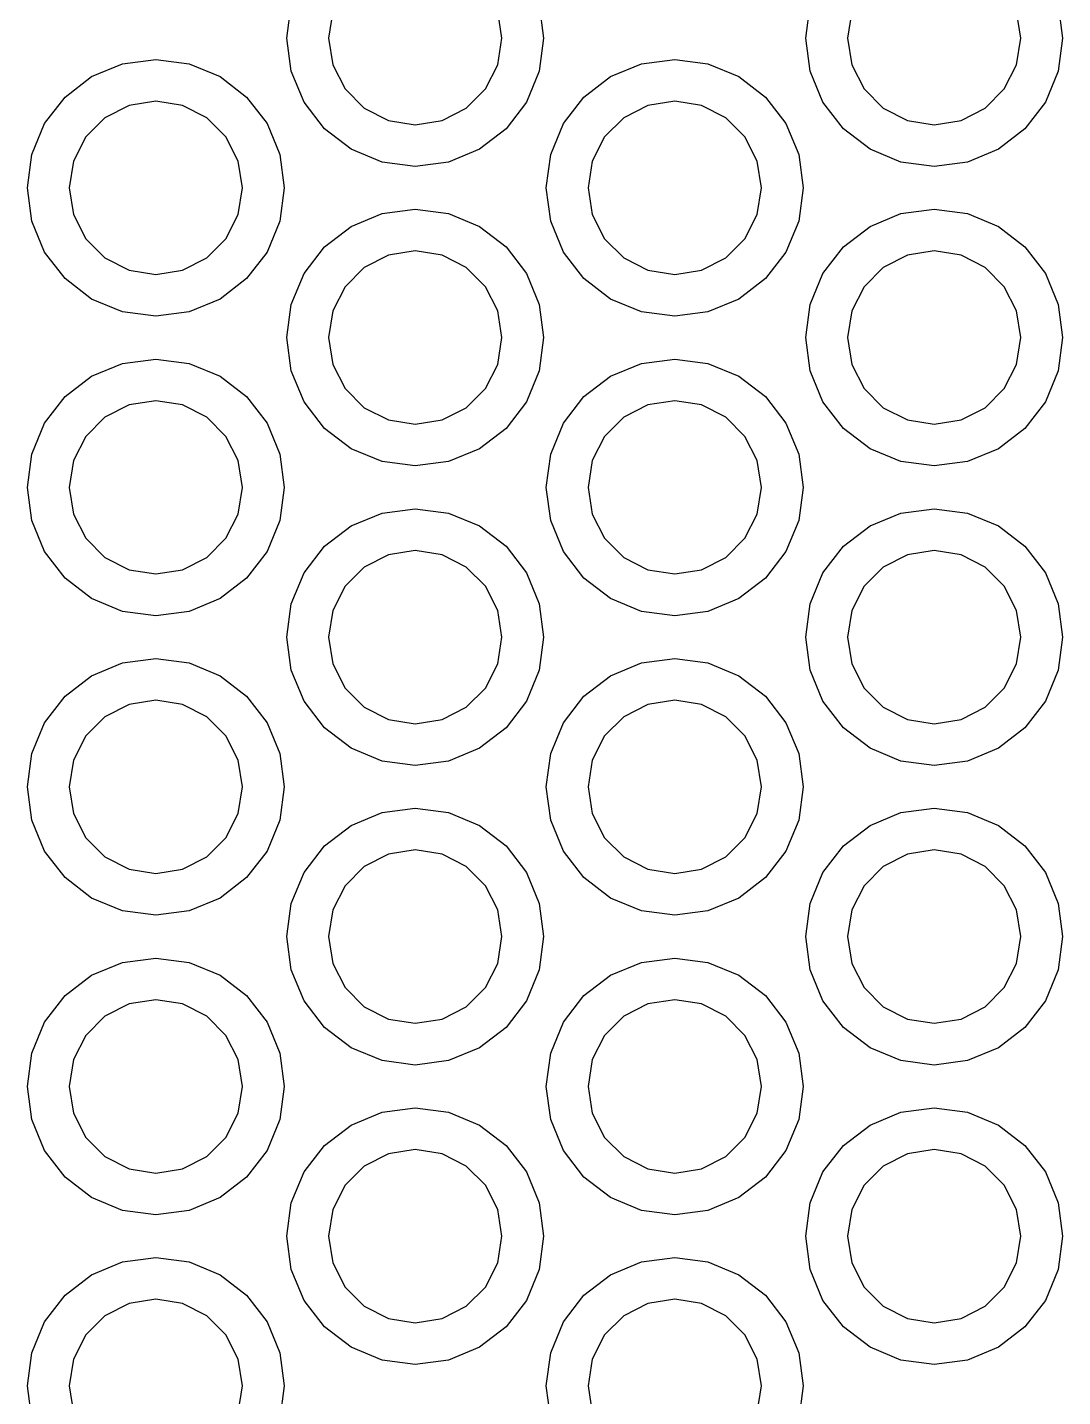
# Model space of a CAD drawing. Extents: x 0 to 6.5, y -7.51 to 0.
# Drawn here: x 1.6512 to 1.8416, y -3.5618 to -3.3099 of the extents above; entities that cross this region are included whole.
import ezdxf

# ---------------------------------------------------------------- set-up
doc = ezdxf.new("R2010")
doc.units = 0
doc.header["$MEASUREMENT"] = 0
doc.layers.add('BLACK', color=7, linetype='CONTINUOUS')

msp = doc.modelspace()

# ---------------------------------------------------------------- linework, layer by layer
at = {"layer": 'BLACK', "linetype": 'CONTINUOUS'}
for p, q in [((1.6989, -3.31183), (1.69971, -3.30572)), ((1.74534, -3.30572), (1.74614, -3.31183)), ((1.79437, -3.31183), (1.79517, -3.30572)), ((1.84081, -3.30572), (1.84161, -3.31183)), ((1.70736, -3.3069), (1.70658, -3.31183)), ((1.73847, -3.31183), (1.73769, -3.3069)), ((1.80283, -3.3069), (1.80205, -3.31183)), ((1.83393, -3.31183), (1.83315, -3.3069)), ((1.69971, -3.31795), (1.6989, -3.31183)), ((1.70658, -3.31183), (1.70736, -3.31676)), ((1.73769, -3.31676), (1.73847, -3.31183)), ((1.74614, -3.31183), (1.74534, -3.31795)), ((1.79517, -3.31795), (1.79437, -3.31183)), ((1.80205, -3.31183), (1.80283, -3.31676)), ((1.83315, -3.31676), (1.83393, -3.31183)), ((1.84161, -3.31183), (1.84081, -3.31795)), ((1.66867, -3.31657), (1.67479, -3.31577)), ((1.67479, -3.31577), (1.6809, -3.31657)), ((1.76414, -3.31657), (1.77026, -3.31577)), ((1.77026, -3.31577), (1.77637, -3.31657)), ((1.66298, -3.31893), (1.66867, -3.31657)), ((1.6809, -3.31657), (1.6866, -3.31893)), ((1.70206, -3.32364), (1.69971, -3.31795)), ((1.70736, -3.31676), (1.70962, -3.3212)), ((1.73542, -3.3212), (1.73769, -3.31676)), ((1.74534, -3.31795), (1.74298, -3.32364)), ((1.75844, -3.31893), (1.76414, -3.31657)), ((1.77637, -3.31657), (1.78207, -3.31893)), ((1.79753, -3.32364), (1.79517, -3.31795)), ((1.80283, -3.31676), (1.80509, -3.3212)), ((1.83089, -3.3212), (1.83315, -3.31676)), ((1.84081, -3.31795), (1.83845, -3.32364)), ((1.65809, -3.32269), (1.66298, -3.31893)), ((1.6866, -3.31893), (1.69149, -3.32269)), ((1.75355, -3.32269), (1.75844, -3.31893)), ((1.78207, -3.31893), (1.78696, -3.32269)), ((1.65433, -3.32758), (1.65809, -3.32269)), ((1.67479, -3.32345), (1.66986, -3.32423)), ((1.67972, -3.32423), (1.67479, -3.32345)), ((1.69149, -3.32269), (1.69525, -3.32758)), ((1.70962, -3.3212), (1.71315, -3.32473)), ((1.73189, -3.32473), (1.73542, -3.3212)), ((1.7498, -3.32758), (1.75355, -3.32269)), ((1.77026, -3.32345), (1.76533, -3.32423)), ((1.77518, -3.32423), (1.77026, -3.32345)), ((1.78696, -3.32269), (1.79071, -3.32758)), ((1.80509, -3.3212), (1.80862, -3.32473)), ((1.82736, -3.32473), (1.83089, -3.3212)), ((1.66986, -3.32423), (1.66542, -3.32649)), ((1.68416, -3.32649), (1.67972, -3.32423)), ((1.70582, -3.32854), (1.70206, -3.32364)), ((1.71315, -3.32473), (1.7176, -3.327)), ((1.72745, -3.327), (1.73189, -3.32473)), ((1.74298, -3.32364), (1.73923, -3.32854)), ((1.76533, -3.32423), (1.76088, -3.32649)), ((1.77963, -3.32649), (1.77518, -3.32423)), ((1.80129, -3.32854), (1.79753, -3.32364)), ((1.80862, -3.32473), (1.81306, -3.327)), ((1.82292, -3.327), (1.82736, -3.32473)), ((1.83845, -3.32364), (1.83469, -3.32854)), ((1.65197, -3.33328), (1.65433, -3.32758)), ((1.66542, -3.32649), (1.66189, -3.33002)), ((1.68769, -3.33002), (1.68416, -3.32649)), ((1.69525, -3.32758), (1.69761, -3.33328)), ((1.7176, -3.327), (1.72252, -3.32778)), ((1.72252, -3.32778), (1.72745, -3.327)), ((1.74744, -3.33328), (1.7498, -3.32758)), ((1.76088, -3.32649), (1.75736, -3.33002)), ((1.78316, -3.33002), (1.77963, -3.32649)), ((1.79071, -3.32758), (1.79307, -3.33328)), ((1.81306, -3.327), (1.81799, -3.32778)), ((1.81799, -3.32778), (1.82292, -3.327)), ((1.66189, -3.33002), (1.65962, -3.33446)), ((1.68995, -3.33446), (1.68769, -3.33002)), ((1.71071, -3.33229), (1.70582, -3.32854)), ((1.73923, -3.32854), (1.73433, -3.33229)), ((1.75736, -3.33002), (1.75509, -3.33446)), ((1.78542, -3.33446), (1.78316, -3.33002)), ((1.80618, -3.33229), (1.80129, -3.32854)), ((1.83469, -3.32854), (1.8298, -3.33229)), ((1.65117, -3.33939), (1.65197, -3.33328)), ((1.69761, -3.33328), (1.69841, -3.33939)), ((1.71641, -3.33465), (1.71071, -3.33229)), ((1.73433, -3.33229), (1.72864, -3.33465)), ((1.74663, -3.33939), (1.74744, -3.33328)), ((1.79307, -3.33328), (1.79388, -3.33939)), ((1.81188, -3.33465), (1.80618, -3.33229)), ((1.8298, -3.33229), (1.8241, -3.33465)), ((1.65962, -3.33446), (1.65884, -3.33939)), ((1.69073, -3.33939), (1.68995, -3.33446)), ((1.72252, -3.33545), (1.71641, -3.33465)), ((1.72864, -3.33465), (1.72252, -3.33545)), ((1.75509, -3.33446), (1.75431, -3.33939)), ((1.7862, -3.33939), (1.78542, -3.33446)), ((1.81799, -3.33545), (1.81188, -3.33465)), ((1.8241, -3.33465), (1.81799, -3.33545)), ((1.65197, -3.3455), (1.65117, -3.33939)), ((1.65884, -3.33939), (1.65962, -3.34432)), ((1.68995, -3.34432), (1.69073, -3.33939)), ((1.69841, -3.33939), (1.69761, -3.3455)), ((1.74744, -3.3455), (1.74663, -3.33939)), ((1.75431, -3.33939), (1.75509, -3.34432)), ((1.78542, -3.34432), (1.7862, -3.33939)), ((1.79388, -3.33939), (1.79307, -3.3455)), ((1.71641, -3.34413), (1.72252, -3.34333)), ((1.72252, -3.34333), (1.72864, -3.34413)), ((1.81188, -3.34413), (1.81799, -3.34333)), ((1.81799, -3.34333), (1.8241, -3.34413)), ((1.65433, -3.3512), (1.65197, -3.3455)), ((1.65962, -3.34432), (1.66189, -3.34876)), ((1.68769, -3.34876), (1.68995, -3.34432)), ((1.69761, -3.3455), (1.69525, -3.3512)), ((1.71071, -3.34649), (1.71641, -3.34413)), ((1.72864, -3.34413), (1.73433, -3.34649)), ((1.7498, -3.3512), (1.74744, -3.3455)), ((1.75509, -3.34432), (1.75736, -3.34876)), ((1.78316, -3.34876), (1.78542, -3.34432)), ((1.79307, -3.3455), (1.79071, -3.3512)), ((1.80618, -3.34649), (1.81188, -3.34413)), ((1.8241, -3.34413), (1.8298, -3.34649)), ((1.70582, -3.35025), (1.71071, -3.34649)), ((1.73433, -3.34649), (1.73923, -3.35025)), ((1.80129, -3.35025), (1.80618, -3.34649)), ((1.8298, -3.34649), (1.83469, -3.35025)), ((1.66189, -3.34876), (1.66542, -3.35229)), ((1.68416, -3.35229), (1.68769, -3.34876)), ((1.70206, -3.35514), (1.70582, -3.35025)), ((1.72252, -3.35101), (1.7176, -3.35179)), ((1.72745, -3.35179), (1.72252, -3.35101)), ((1.73923, -3.35025), (1.74298, -3.35514)), ((1.75736, -3.34876), (1.76088, -3.35229)), ((1.77963, -3.35229), (1.78316, -3.34876)), ((1.79753, -3.35514), (1.80129, -3.35025)), ((1.81799, -3.35101), (1.81306, -3.35179)), ((1.82292, -3.35179), (1.81799, -3.35101)), ((1.83469, -3.35025), (1.83845, -3.35514)), ((1.65809, -3.35609), (1.65433, -3.3512)), ((1.66542, -3.35229), (1.66986, -3.35455)), ((1.67972, -3.35455), (1.68416, -3.35229)), ((1.69525, -3.3512), (1.69149, -3.35609)), ((1.7176, -3.35179), (1.71315, -3.35405)), ((1.73189, -3.35405), (1.72745, -3.35179)), ((1.75355, -3.35609), (1.7498, -3.3512)), ((1.76088, -3.35229), (1.76533, -3.35455)), ((1.77518, -3.35455), (1.77963, -3.35229)), ((1.79071, -3.3512), (1.78696, -3.35609)), ((1.81306, -3.35179), (1.80862, -3.35405)), ((1.82736, -3.35405), (1.82292, -3.35179)), ((1.66298, -3.35985), (1.65809, -3.35609)), ((1.66986, -3.35455), (1.67479, -3.35534)), ((1.67479, -3.35534), (1.67972, -3.35455)), ((1.69149, -3.35609), (1.6866, -3.35985)), ((1.69971, -3.36084), (1.70206, -3.35514)), ((1.71315, -3.35405), (1.70962, -3.35758)), ((1.73542, -3.35758), (1.73189, -3.35405)), ((1.74298, -3.35514), (1.74534, -3.36084)), ((1.75844, -3.35985), (1.75355, -3.35609)), ((1.76533, -3.35455), (1.77026, -3.35534)), ((1.77026, -3.35534), (1.77518, -3.35455)), ((1.78696, -3.35609), (1.78207, -3.35985)), ((1.79517, -3.36084), (1.79753, -3.35514)), ((1.80862, -3.35405), (1.80509, -3.35758)), ((1.83089, -3.35758), (1.82736, -3.35405)), ((1.83845, -3.35514), (1.84081, -3.36084)), ((1.70962, -3.35758), (1.70736, -3.36202)), ((1.73769, -3.36202), (1.73542, -3.35758)), ((1.80509, -3.35758), (1.80283, -3.36202)), ((1.83315, -3.36202), (1.83089, -3.35758)), ((1.66867, -3.36221), (1.66298, -3.35985)), ((1.6866, -3.35985), (1.6809, -3.36221)), ((1.6989, -3.36695), (1.69971, -3.36084)), ((1.74534, -3.36084), (1.74614, -3.36695)), ((1.76414, -3.36221), (1.75844, -3.35985)), ((1.78207, -3.35985), (1.77637, -3.36221)), ((1.79437, -3.36695), (1.79517, -3.36084)), ((1.84081, -3.36084), (1.84161, -3.36695)), ((1.67479, -3.36301), (1.66867, -3.36221)), ((1.6809, -3.36221), (1.67479, -3.36301)), ((1.70736, -3.36202), (1.70658, -3.36695)), ((1.73847, -3.36695), (1.73769, -3.36202)), ((1.77026, -3.36301), (1.76414, -3.36221)), ((1.77637, -3.36221), (1.77026, -3.36301)), ((1.80283, -3.36202), (1.80205, -3.36695)), ((1.83393, -3.36695), (1.83315, -3.36202)), ((1.69971, -3.37306), (1.6989, -3.36695)), ((1.70658, -3.36695), (1.70736, -3.37188)), ((1.73769, -3.37188), (1.73847, -3.36695)), ((1.74614, -3.36695), (1.74534, -3.37306)), ((1.79517, -3.37306), (1.79437, -3.36695)), ((1.80205, -3.36695), (1.80283, -3.37188)), ((1.83315, -3.37188), (1.83393, -3.36695)), ((1.84161, -3.36695), (1.84081, -3.37306)), ((1.66867, -3.37169), (1.67479, -3.37089)), ((1.67479, -3.37089), (1.6809, -3.37169)), ((1.76414, -3.37169), (1.77026, -3.37089)), ((1.77026, -3.37089), (1.77637, -3.37169)), ((1.66298, -3.37405), (1.66867, -3.37169)), ((1.6809, -3.37169), (1.6866, -3.37405)), ((1.70206, -3.37876), (1.69971, -3.37306)), ((1.70736, -3.37188), (1.70962, -3.37632)), ((1.73542, -3.37632), (1.73769, -3.37188)), ((1.74534, -3.37306), (1.74298, -3.37876)), ((1.75844, -3.37405), (1.76414, -3.37169)), ((1.77637, -3.37169), (1.78207, -3.37405)), ((1.79753, -3.37876), (1.79517, -3.37306)), ((1.80283, -3.37188), (1.80509, -3.37632)), ((1.83089, -3.37632), (1.83315, -3.37188)), ((1.84081, -3.37306), (1.83845, -3.37876)), ((1.65809, -3.37781), (1.66298, -3.37405)), ((1.6866, -3.37405), (1.69149, -3.37781)), ((1.70962, -3.37632), (1.71315, -3.37985)), ((1.73189, -3.37985), (1.73542, -3.37632)), ((1.75355, -3.37781), (1.75844, -3.37405)), ((1.78207, -3.37405), (1.78696, -3.37781)), ((1.80509, -3.37632), (1.80862, -3.37985)), ((1.82736, -3.37985), (1.83089, -3.37632)), ((1.65433, -3.3827), (1.65809, -3.37781)), ((1.67479, -3.37856), (1.66986, -3.37935)), ((1.67972, -3.37935), (1.67479, -3.37856)), ((1.69149, -3.37781), (1.69525, -3.3827)), ((1.70582, -3.38365), (1.70206, -3.37876)), ((1.74298, -3.37876), (1.73923, -3.38365)), ((1.7498, -3.3827), (1.75355, -3.37781)), ((1.77026, -3.37856), (1.76533, -3.37935)), ((1.77518, -3.37935), (1.77026, -3.37856)), ((1.78696, -3.37781), (1.79071, -3.3827)), ((1.80129, -3.38365), (1.79753, -3.37876)), ((1.83845, -3.37876), (1.83469, -3.38365)), ((1.66986, -3.37935), (1.66542, -3.38161)), ((1.68416, -3.38161), (1.67972, -3.37935)), ((1.71315, -3.37985), (1.7176, -3.38211)), ((1.72745, -3.38211), (1.73189, -3.37985)), ((1.76533, -3.37935), (1.76088, -3.38161)), ((1.77963, -3.38161), (1.77518, -3.37935)), ((1.80862, -3.37985), (1.81306, -3.38211)), ((1.82292, -3.38211), (1.82736, -3.37985)), ((1.65197, -3.3884), (1.65433, -3.3827)), ((1.66542, -3.38161), (1.66189, -3.38514)), ((1.68769, -3.38514), (1.68416, -3.38161)), ((1.69525, -3.3827), (1.69761, -3.3884)), ((1.71071, -3.38741), (1.70582, -3.38365)), ((1.7176, -3.38211), (1.72252, -3.38289)), ((1.72252, -3.38289), (1.72745, -3.38211)), ((1.73923, -3.38365), (1.73433, -3.38741)), ((1.74744, -3.3884), (1.7498, -3.3827)), ((1.76088, -3.38161), (1.75736, -3.38514)), ((1.78316, -3.38514), (1.77963, -3.38161)), ((1.79071, -3.3827), (1.79307, -3.3884)), ((1.80618, -3.38741), (1.80129, -3.38365)), ((1.81306, -3.38211), (1.81799, -3.38289)), ((1.81799, -3.38289), (1.82292, -3.38211)), ((1.83469, -3.38365), (1.8298, -3.38741)), ((1.66189, -3.38514), (1.65962, -3.38958)), ((1.68995, -3.38958), (1.68769, -3.38514)), ((1.75736, -3.38514), (1.75509, -3.38958)), ((1.78542, -3.38958), (1.78316, -3.38514)), ((1.65117, -3.39451), (1.65197, -3.3884)), ((1.69761, -3.3884), (1.69841, -3.39451)), ((1.71641, -3.38977), (1.71071, -3.38741)), ((1.73433, -3.38741), (1.72864, -3.38977)), ((1.74663, -3.39451), (1.74744, -3.3884)), ((1.79307, -3.3884), (1.79388, -3.39451)), ((1.81188, -3.38977), (1.80618, -3.38741)), ((1.8298, -3.38741), (1.8241, -3.38977)), ((1.65962, -3.38958), (1.65884, -3.39451)), ((1.69073, -3.39451), (1.68995, -3.38958)), ((1.72252, -3.39057), (1.71641, -3.38977)), ((1.72864, -3.38977), (1.72252, -3.39057)), ((1.75509, -3.38958), (1.75431, -3.39451)), ((1.7862, -3.39451), (1.78542, -3.38958)), ((1.81799, -3.39057), (1.81188, -3.38977)), ((1.8241, -3.38977), (1.81799, -3.39057)), ((1.65197, -3.40062), (1.65117, -3.39451)), ((1.65884, -3.39451), (1.65962, -3.39944)), ((1.68995, -3.39944), (1.69073, -3.39451)), ((1.69841, -3.39451), (1.69761, -3.40062)), ((1.74744, -3.40062), (1.74663, -3.39451)), ((1.75431, -3.39451), (1.75509, -3.39944)), ((1.78542, -3.39944), (1.7862, -3.39451)), ((1.79388, -3.39451), (1.79307, -3.40062)), ((1.71641, -3.39925), (1.72252, -3.39845)), ((1.72252, -3.39845), (1.72864, -3.39925)), ((1.81188, -3.39925), (1.81799, -3.39845)), ((1.81799, -3.39845), (1.8241, -3.39925)), ((1.65433, -3.40632), (1.65197, -3.40062)), ((1.65962, -3.39944), (1.66189, -3.40388)), ((1.68769, -3.40388), (1.68995, -3.39944)), ((1.69761, -3.40062), (1.69525, -3.40632)), ((1.71071, -3.40161), (1.71641, -3.39925)), ((1.72864, -3.39925), (1.73433, -3.40161)), ((1.7498, -3.40632), (1.74744, -3.40062)), ((1.75509, -3.39944), (1.75736, -3.40388)), ((1.78316, -3.40388), (1.78542, -3.39944)), ((1.79307, -3.40062), (1.79071, -3.40632)), ((1.80618, -3.40161), (1.81188, -3.39925)), ((1.8241, -3.39925), (1.8298, -3.40161)), ((1.66189, -3.40388), (1.66542, -3.40741)), ((1.68416, -3.40741), (1.68769, -3.40388)), ((1.70582, -3.40536), (1.71071, -3.40161)), ((1.73433, -3.40161), (1.73923, -3.40536)), ((1.75736, -3.40388), (1.76088, -3.40741)), ((1.77963, -3.40741), (1.78316, -3.40388)), ((1.80129, -3.40536), (1.80618, -3.40161)), ((1.8298, -3.40161), (1.83469, -3.40536)), ((1.65809, -3.41121), (1.65433, -3.40632)), ((1.69525, -3.40632), (1.69149, -3.41121)), ((1.70206, -3.41026), (1.70582, -3.40536)), ((1.72252, -3.40612), (1.7176, -3.4069)), ((1.72745, -3.4069), (1.72252, -3.40612)), ((1.73923, -3.40536), (1.74298, -3.41026)), ((1.75355, -3.41121), (1.7498, -3.40632)), ((1.79071, -3.40632), (1.78696, -3.41121)), ((1.79753, -3.41026), (1.80129, -3.40536)), ((1.81799, -3.40612), (1.81306, -3.4069)), ((1.82292, -3.4069), (1.81799, -3.40612)), ((1.83469, -3.40536), (1.83845, -3.41026)), ((1.66542, -3.40741), (1.66986, -3.40967)), ((1.67972, -3.40967), (1.68416, -3.40741)), ((1.7176, -3.4069), (1.71315, -3.40917)), ((1.73189, -3.40917), (1.72745, -3.4069)), ((1.76088, -3.40741), (1.76533, -3.40967)), ((1.77518, -3.40967), (1.77963, -3.40741)), ((1.81306, -3.4069), (1.80862, -3.40917)), ((1.82736, -3.40917), (1.82292, -3.4069)), ((1.66298, -3.41497), (1.65809, -3.41121)), ((1.66986, -3.40967), (1.67479, -3.41045)), ((1.67479, -3.41045), (1.67972, -3.40967)), ((1.69149, -3.41121), (1.6866, -3.41497)), ((1.69971, -3.41595), (1.70206, -3.41026)), ((1.71315, -3.40917), (1.70962, -3.4127)), ((1.73542, -3.4127), (1.73189, -3.40917)), ((1.74298, -3.41026), (1.74534, -3.41595)), ((1.75844, -3.41497), (1.75355, -3.41121)), ((1.76533, -3.40967), (1.77026, -3.41045)), ((1.77026, -3.41045), (1.77518, -3.40967)), ((1.78696, -3.41121), (1.78207, -3.41497)), ((1.79517, -3.41595), (1.79753, -3.41026)), ((1.80862, -3.40917), (1.80509, -3.4127)), ((1.83089, -3.4127), (1.82736, -3.40917)), ((1.83845, -3.41026), (1.84081, -3.41595)), ((1.70962, -3.4127), (1.70736, -3.41714)), ((1.73769, -3.41714), (1.73542, -3.4127)), ((1.80509, -3.4127), (1.80283, -3.41714)), ((1.83315, -3.41714), (1.83089, -3.4127)), ((1.66867, -3.41733), (1.66298, -3.41497)), ((1.6866, -3.41497), (1.6809, -3.41733)), ((1.6989, -3.42207), (1.69971, -3.41595)), ((1.74534, -3.41595), (1.74614, -3.42207)), ((1.76414, -3.41733), (1.75844, -3.41497)), ((1.78207, -3.41497), (1.77637, -3.41733)), ((1.79437, -3.42207), (1.79517, -3.41595)), ((1.84081, -3.41595), (1.84161, -3.42207)), ((1.67479, -3.41813), (1.66867, -3.41733)), ((1.6809, -3.41733), (1.67479, -3.41813)), ((1.70736, -3.41714), (1.70658, -3.42207)), ((1.73847, -3.42207), (1.73769, -3.41714)), ((1.77026, -3.41813), (1.76414, -3.41733)), ((1.77637, -3.41733), (1.77026, -3.41813)), ((1.80283, -3.41714), (1.80205, -3.42207)), ((1.83393, -3.42207), (1.83315, -3.41714)), ((1.69971, -3.42818), (1.6989, -3.42207)), ((1.70658, -3.42207), (1.70736, -3.427)), ((1.73769, -3.427), (1.73847, -3.42207)), ((1.74614, -3.42207), (1.74534, -3.42818)), ((1.79517, -3.42818), (1.79437, -3.42207)), ((1.80205, -3.42207), (1.80283, -3.427)), ((1.83315, -3.427), (1.83393, -3.42207)), ((1.84161, -3.42207), (1.84081, -3.42818)), ((1.66867, -3.42681), (1.67479, -3.42601)), ((1.67479, -3.42601), (1.6809, -3.42681)), ((1.76414, -3.42681), (1.77026, -3.42601)), ((1.77026, -3.42601), (1.77637, -3.42681)), ((1.65809, -3.43292), (1.66298, -3.42917)), ((1.66298, -3.42917), (1.66867, -3.42681)), ((1.6809, -3.42681), (1.6866, -3.42917)), ((1.6866, -3.42917), (1.69149, -3.43292)), ((1.70206, -3.43388), (1.69971, -3.42818)), ((1.70736, -3.427), (1.70962, -3.43144)), ((1.73542, -3.43144), (1.73769, -3.427)), ((1.74534, -3.42818), (1.74298, -3.43388)), ((1.75355, -3.43292), (1.75844, -3.42917)), ((1.75844, -3.42917), (1.76414, -3.42681)), ((1.77637, -3.42681), (1.78207, -3.42917)), ((1.78207, -3.42917), (1.78696, -3.43292)), ((1.79753, -3.43388), (1.79517, -3.42818)), ((1.80283, -3.427), (1.80509, -3.43144)), ((1.83089, -3.43144), (1.83315, -3.427)), ((1.84081, -3.42818), (1.83845, -3.43388)), ((1.70962, -3.43144), (1.71315, -3.43497)), ((1.73189, -3.43497), (1.73542, -3.43144)), ((1.80509, -3.43144), (1.80862, -3.43497)), ((1.82736, -3.43497), (1.83089, -3.43144)), ((1.65433, -3.43782), (1.65809, -3.43292)), ((1.67479, -3.43368), (1.66986, -3.43446)), ((1.67972, -3.43446), (1.67479, -3.43368)), ((1.69149, -3.43292), (1.69525, -3.43782)), ((1.70582, -3.43877), (1.70206, -3.43388)), ((1.74298, -3.43388), (1.73923, -3.43877)), ((1.7498, -3.43782), (1.75355, -3.43292)), ((1.77026, -3.43368), (1.76533, -3.43446)), ((1.77518, -3.43446), (1.77026, -3.43368)), ((1.78696, -3.43292), (1.79071, -3.43782)), ((1.80129, -3.43877), (1.79753, -3.43388)), ((1.83845, -3.43388), (1.83469, -3.43877)), ((1.66542, -3.43673), (1.66189, -3.44026)), ((1.66986, -3.43446), (1.66542, -3.43673)), ((1.68416, -3.43673), (1.67972, -3.43446)), ((1.68769, -3.44026), (1.68416, -3.43673)), ((1.71315, -3.43497), (1.7176, -3.43723)), ((1.72745, -3.43723), (1.73189, -3.43497)), ((1.76088, -3.43673), (1.75736, -3.44026)), ((1.76533, -3.43446), (1.76088, -3.43673)), ((1.77963, -3.43673), (1.77518, -3.43446)), ((1.78316, -3.44026), (1.77963, -3.43673)), ((1.80862, -3.43497), (1.81306, -3.43723)), ((1.82292, -3.43723), (1.82736, -3.43497)), ((1.65197, -3.44351), (1.65433, -3.43782)), ((1.69525, -3.43782), (1.69761, -3.44351)), ((1.71071, -3.44253), (1.70582, -3.43877)), ((1.7176, -3.43723), (1.72252, -3.43801)), ((1.72252, -3.43801), (1.72745, -3.43723)), ((1.73923, -3.43877), (1.73433, -3.44253)), ((1.74744, -3.44351), (1.7498, -3.43782)), ((1.79071, -3.43782), (1.79307, -3.44351)), ((1.80618, -3.44253), (1.80129, -3.43877)), ((1.81306, -3.43723), (1.81799, -3.43801)), ((1.81799, -3.43801), (1.82292, -3.43723)), ((1.83469, -3.43877), (1.8298, -3.44253)), ((1.66189, -3.44026), (1.65962, -3.4447)), ((1.68995, -3.4447), (1.68769, -3.44026)), ((1.75736, -3.44026), (1.75509, -3.4447)), ((1.78542, -3.4447), (1.78316, -3.44026)), ((1.65117, -3.44963), (1.65197, -3.44351)), ((1.69761, -3.44351), (1.69841, -3.44963)), ((1.71641, -3.44489), (1.71071, -3.44253)), ((1.73433, -3.44253), (1.72864, -3.44489)), ((1.74663, -3.44963), (1.74744, -3.44351)), ((1.79307, -3.44351), (1.79388, -3.44963)), ((1.81188, -3.44489), (1.80618, -3.44253)), ((1.8298, -3.44253), (1.8241, -3.44489)), ((1.65962, -3.4447), (1.65884, -3.44963)), ((1.69073, -3.44963), (1.68995, -3.4447)), ((1.72252, -3.44569), (1.71641, -3.44489)), ((1.72864, -3.44489), (1.72252, -3.44569)), ((1.75509, -3.4447), (1.75431, -3.44963)), ((1.7862, -3.44963), (1.78542, -3.4447)), ((1.81799, -3.44569), (1.81188, -3.44489)), ((1.8241, -3.44489), (1.81799, -3.44569)), ((1.65197, -3.45574), (1.65117, -3.44963)), ((1.65884, -3.44963), (1.65962, -3.45455)), ((1.68995, -3.45455), (1.69073, -3.44963)), ((1.69841, -3.44963), (1.69761, -3.45574)), ((1.74744, -3.45574), (1.74663, -3.44963)), ((1.75431, -3.44963), (1.75509, -3.45455)), ((1.78542, -3.45455), (1.7862, -3.44963)), ((1.79388, -3.44963), (1.79307, -3.45574)), ((1.71071, -3.45673), (1.71641, -3.45437)), ((1.71641, -3.45437), (1.72252, -3.45356)), ((1.72252, -3.45356), (1.72864, -3.45437)), ((1.72864, -3.45437), (1.73433, -3.45673)), ((1.80618, -3.45673), (1.81188, -3.45437)), ((1.81188, -3.45437), (1.81799, -3.45356)), ((1.81799, -3.45356), (1.8241, -3.45437)), ((1.8241, -3.45437), (1.8298, -3.45673)), ((1.65433, -3.46144), (1.65197, -3.45574)), ((1.65962, -3.45455), (1.66189, -3.459)), ((1.68769, -3.459), (1.68995, -3.45455)), ((1.69761, -3.45574), (1.69525, -3.46144)), ((1.70582, -3.46048), (1.71071, -3.45673)), ((1.73433, -3.45673), (1.73923, -3.46048)), ((1.7498, -3.46144), (1.74744, -3.45574)), ((1.75509, -3.45455), (1.75736, -3.459)), ((1.78316, -3.459), (1.78542, -3.45455)), ((1.79307, -3.45574), (1.79071, -3.46144)), ((1.80129, -3.46048), (1.80618, -3.45673)), ((1.8298, -3.45673), (1.83469, -3.46048)), ((1.66189, -3.459), (1.66542, -3.46253)), ((1.68416, -3.46253), (1.68769, -3.459)), ((1.75736, -3.459), (1.76088, -3.46253)), ((1.77963, -3.46253), (1.78316, -3.459)), ((1.65809, -3.46633), (1.65433, -3.46144)), ((1.69525, -3.46144), (1.69149, -3.46633)), ((1.70206, -3.46538), (1.70582, -3.46048)), ((1.7176, -3.46202), (1.71315, -3.46429)), ((1.72252, -3.46124), (1.7176, -3.46202)), ((1.72745, -3.46202), (1.72252, -3.46124)), ((1.73189, -3.46429), (1.72745, -3.46202)), ((1.73923, -3.46048), (1.74298, -3.46538)), ((1.75355, -3.46633), (1.7498, -3.46144)), ((1.79071, -3.46144), (1.78696, -3.46633)), ((1.79753, -3.46538), (1.80129, -3.46048)), ((1.81306, -3.46202), (1.80862, -3.46429)), ((1.81799, -3.46124), (1.81306, -3.46202)), ((1.82292, -3.46202), (1.81799, -3.46124)), ((1.82736, -3.46429), (1.82292, -3.46202)), ((1.83469, -3.46048), (1.83845, -3.46538)), ((1.66542, -3.46253), (1.66986, -3.46479)), ((1.67972, -3.46479), (1.68416, -3.46253)), ((1.71315, -3.46429), (1.70962, -3.46781)), ((1.73542, -3.46781), (1.73189, -3.46429)), ((1.76088, -3.46253), (1.76533, -3.46479)), ((1.77518, -3.46479), (1.77963, -3.46253)), ((1.80862, -3.46429), (1.80509, -3.46781)), ((1.83089, -3.46781), (1.82736, -3.46429)), ((1.66298, -3.47008), (1.65809, -3.46633)), ((1.66986, -3.46479), (1.67479, -3.46557)), ((1.67479, -3.46557), (1.67972, -3.46479)), ((1.69149, -3.46633), (1.6866, -3.47008)), ((1.69971, -3.47107), (1.70206, -3.46538)), ((1.74298, -3.46538), (1.74534, -3.47107)), ((1.75844, -3.47008), (1.75355, -3.46633)), ((1.76533, -3.46479), (1.77026, -3.46557)), ((1.77026, -3.46557), (1.77518, -3.46479)), ((1.78696, -3.46633), (1.78207, -3.47008)), ((1.79517, -3.47107), (1.79753, -3.46538)), ((1.83845, -3.46538), (1.84081, -3.47107)), ((1.70962, -3.46781), (1.70736, -3.47226)), ((1.73769, -3.47226), (1.73542, -3.46781)), ((1.80509, -3.46781), (1.80283, -3.47226)), ((1.83315, -3.47226), (1.83089, -3.46781)), ((1.66867, -3.47244), (1.66298, -3.47008)), ((1.6866, -3.47008), (1.6809, -3.47244)), ((1.6989, -3.47719), (1.69971, -3.47107)), ((1.74534, -3.47107), (1.74614, -3.47719)), ((1.76414, -3.47244), (1.75844, -3.47008)), ((1.78207, -3.47008), (1.77637, -3.47244)), ((1.79437, -3.47719), (1.79517, -3.47107)), ((1.84081, -3.47107), (1.84161, -3.47719)), ((1.67479, -3.47325), (1.66867, -3.47244)), ((1.6809, -3.47244), (1.67479, -3.47325)), ((1.70736, -3.47226), (1.70658, -3.47719)), ((1.73847, -3.47719), (1.73769, -3.47226)), ((1.77026, -3.47325), (1.76414, -3.47244)), ((1.77637, -3.47244), (1.77026, -3.47325)), ((1.80283, -3.47226), (1.80205, -3.47719)), ((1.83393, -3.47719), (1.83315, -3.47226)), ((1.69971, -3.4833), (1.6989, -3.47719)), ((1.70658, -3.47719), (1.70736, -3.48211)), ((1.73769, -3.48211), (1.73847, -3.47719)), ((1.74614, -3.47719), (1.74534, -3.4833)), ((1.79517, -3.4833), (1.79437, -3.47719)), ((1.80205, -3.47719), (1.80283, -3.48211)), ((1.83315, -3.48211), (1.83393, -3.47719)), ((1.84161, -3.47719), (1.84081, -3.4833)), ((1.66298, -3.48429), (1.66867, -3.48193)), ((1.66867, -3.48193), (1.67479, -3.48112)), ((1.67479, -3.48112), (1.6809, -3.48193)), ((1.6809, -3.48193), (1.6866, -3.48429)), ((1.70736, -3.48211), (1.70962, -3.48656)), ((1.73542, -3.48656), (1.73769, -3.48211)), ((1.75844, -3.48429), (1.76414, -3.48193)), ((1.76414, -3.48193), (1.77026, -3.48112)), ((1.77026, -3.48112), (1.77637, -3.48193)), ((1.77637, -3.48193), (1.78207, -3.48429)), ((1.80283, -3.48211), (1.80509, -3.48656)), ((1.83089, -3.48656), (1.83315, -3.48211)), ((1.65809, -3.48804), (1.66298, -3.48429)), ((1.6866, -3.48429), (1.69149, -3.48804)), ((1.70206, -3.489), (1.69971, -3.4833)), ((1.74534, -3.4833), (1.74298, -3.489)), ((1.75355, -3.48804), (1.75844, -3.48429)), ((1.78207, -3.48429), (1.78696, -3.48804)), ((1.79753, -3.489), (1.79517, -3.4833)), ((1.84081, -3.4833), (1.83845, -3.489)), ((1.70962, -3.48656), (1.71315, -3.49009)), ((1.73189, -3.49009), (1.73542, -3.48656)), ((1.80509, -3.48656), (1.80862, -3.49009)), ((1.82736, -3.49009), (1.83089, -3.48656)), ((1.65433, -3.49293), (1.65809, -3.48804)), ((1.66986, -3.48958), (1.66542, -3.49185)), ((1.67479, -3.4888), (1.66986, -3.48958)), ((1.67972, -3.48958), (1.67479, -3.4888)), ((1.68416, -3.49185), (1.67972, -3.48958)), ((1.69149, -3.48804), (1.69525, -3.49293)), ((1.70582, -3.49389), (1.70206, -3.489)), ((1.74298, -3.489), (1.73923, -3.49389)), ((1.7498, -3.49293), (1.75355, -3.48804)), ((1.76533, -3.48958), (1.76088, -3.49185)), ((1.77026, -3.4888), (1.76533, -3.48958)), ((1.77518, -3.48958), (1.77026, -3.4888)), ((1.77963, -3.49185), (1.77518, -3.48958)), ((1.78696, -3.48804), (1.79071, -3.49293)), ((1.80129, -3.49389), (1.79753, -3.489)), ((1.83845, -3.489), (1.83469, -3.49389)), ((1.66542, -3.49185), (1.66189, -3.49537)), ((1.68769, -3.49537), (1.68416, -3.49185)), ((1.71315, -3.49009), (1.7176, -3.49235)), ((1.72745, -3.49235), (1.73189, -3.49009)), ((1.76088, -3.49185), (1.75736, -3.49537)), ((1.78316, -3.49537), (1.77963, -3.49185)), ((1.80862, -3.49009), (1.81306, -3.49235)), ((1.82292, -3.49235), (1.82736, -3.49009)), ((1.65197, -3.49863), (1.65433, -3.49293)), ((1.69525, -3.49293), (1.69761, -3.49863)), ((1.71071, -3.49764), (1.70582, -3.49389)), ((1.7176, -3.49235), (1.72252, -3.49313)), ((1.72252, -3.49313), (1.72745, -3.49235)), ((1.73923, -3.49389), (1.73433, -3.49764)), ((1.74744, -3.49863), (1.7498, -3.49293)), ((1.79071, -3.49293), (1.79307, -3.49863)), ((1.80618, -3.49764), (1.80129, -3.49389)), ((1.81306, -3.49235), (1.81799, -3.49313)), ((1.81799, -3.49313), (1.82292, -3.49235)), ((1.83469, -3.49389), (1.8298, -3.49764)), ((1.66189, -3.49537), (1.65962, -3.49982)), ((1.68995, -3.49982), (1.68769, -3.49537)), ((1.75736, -3.49537), (1.75509, -3.49982)), ((1.78542, -3.49982), (1.78316, -3.49537)), ((1.65117, -3.50475), (1.65197, -3.49863)), ((1.65962, -3.49982), (1.65884, -3.50475)), ((1.69073, -3.50475), (1.68995, -3.49982)), ((1.69761, -3.49863), (1.69841, -3.50475)), ((1.71641, -3.5), (1.71071, -3.49764)), ((1.73433, -3.49764), (1.72864, -3.5)), ((1.74663, -3.50475), (1.74744, -3.49863)), ((1.75509, -3.49982), (1.75431, -3.50475)), ((1.7862, -3.50475), (1.78542, -3.49982)), ((1.79307, -3.49863), (1.79388, -3.50475)), ((1.81188, -3.5), (1.80618, -3.49764)), ((1.8298, -3.49764), (1.8241, -3.5)), ((1.72252, -3.50081), (1.71641, -3.5)), ((1.72864, -3.5), (1.72252, -3.50081)), ((1.81799, -3.50081), (1.81188, -3.5)), ((1.8241, -3.5), (1.81799, -3.50081)), ((1.65197, -3.51086), (1.65117, -3.50475)), ((1.65884, -3.50475), (1.65962, -3.50967)), ((1.68995, -3.50967), (1.69073, -3.50475)), ((1.69841, -3.50475), (1.69761, -3.51086)), ((1.74744, -3.51086), (1.74663, -3.50475)), ((1.75431, -3.50475), (1.75509, -3.50967)), ((1.78542, -3.50967), (1.7862, -3.50475)), ((1.79388, -3.50475), (1.79307, -3.51086)), ((1.65962, -3.50967), (1.66189, -3.51412)), ((1.68769, -3.51412), (1.68995, -3.50967)), ((1.71071, -3.51185), (1.71641, -3.50949)), ((1.71641, -3.50949), (1.72252, -3.50868)), ((1.72252, -3.50868), (1.72864, -3.50949)), ((1.72864, -3.50949), (1.73433, -3.51185)), ((1.75509, -3.50967), (1.75736, -3.51412)), ((1.78316, -3.51412), (1.78542, -3.50967)), ((1.80618, -3.51185), (1.81188, -3.50949)), ((1.81188, -3.50949), (1.81799, -3.50868)), ((1.81799, -3.50868), (1.8241, -3.50949)), ((1.8241, -3.50949), (1.8298, -3.51185)), ((1.65433, -3.51656), (1.65197, -3.51086)), ((1.69761, -3.51086), (1.69525, -3.51656)), ((1.70582, -3.5156), (1.71071, -3.51185)), ((1.73433, -3.51185), (1.73923, -3.5156)), ((1.7498, -3.51656), (1.74744, -3.51086)), ((1.79307, -3.51086), (1.79071, -3.51656)), ((1.80129, -3.5156), (1.80618, -3.51185)), ((1.8298, -3.51185), (1.83469, -3.5156)), ((1.66189, -3.51412), (1.66542, -3.51764)), ((1.68416, -3.51764), (1.68769, -3.51412)), ((1.75736, -3.51412), (1.76088, -3.51764)), ((1.77963, -3.51764), (1.78316, -3.51412)), ((1.65809, -3.52145), (1.65433, -3.51656)), ((1.69525, -3.51656), (1.69149, -3.52145)), ((1.70206, -3.52049), (1.70582, -3.5156)), ((1.7176, -3.51714), (1.71315, -3.51941)), ((1.72252, -3.51636), (1.7176, -3.51714)), ((1.72745, -3.51714), (1.72252, -3.51636)), ((1.73189, -3.51941), (1.72745, -3.51714)), ((1.73923, -3.5156), (1.74298, -3.52049)), ((1.75355, -3.52145), (1.7498, -3.51656)), ((1.79071, -3.51656), (1.78696, -3.52145)), ((1.79753, -3.52049), (1.80129, -3.5156)), ((1.81306, -3.51714), (1.80862, -3.51941)), ((1.81799, -3.51636), (1.81306, -3.51714)), ((1.82292, -3.51714), (1.81799, -3.51636)), ((1.82736, -3.51941), (1.82292, -3.51714)), ((1.83469, -3.5156), (1.83845, -3.52049)), ((1.66542, -3.51764), (1.66986, -3.51991)), ((1.66986, -3.51991), (1.67479, -3.52069)), ((1.67479, -3.52069), (1.67972, -3.51991)), ((1.67972, -3.51991), (1.68416, -3.51764)), ((1.71315, -3.51941), (1.70962, -3.52293)), ((1.73542, -3.52293), (1.73189, -3.51941)), ((1.76088, -3.51764), (1.76533, -3.51991)), ((1.76533, -3.51991), (1.77026, -3.52069)), ((1.77026, -3.52069), (1.77518, -3.51991)), ((1.77518, -3.51991), (1.77963, -3.51764)), ((1.80862, -3.51941), (1.80509, -3.52293)), ((1.83089, -3.52293), (1.82736, -3.51941)), ((1.66298, -3.5252), (1.65809, -3.52145)), ((1.69149, -3.52145), (1.6866, -3.5252)), ((1.69971, -3.52619), (1.70206, -3.52049)), ((1.74298, -3.52049), (1.74534, -3.52619)), ((1.75844, -3.5252), (1.75355, -3.52145)), ((1.78696, -3.52145), (1.78207, -3.5252)), ((1.79517, -3.52619), (1.79753, -3.52049)), ((1.83845, -3.52049), (1.84081, -3.52619)), ((1.70962, -3.52293), (1.70736, -3.52738)), ((1.73769, -3.52738), (1.73542, -3.52293)), ((1.80509, -3.52293), (1.80283, -3.52738)), ((1.83315, -3.52738), (1.83089, -3.52293)), ((1.66867, -3.52756), (1.66298, -3.5252)), ((1.6866, -3.5252), (1.6809, -3.52756)), ((1.6989, -3.5323), (1.69971, -3.52619)), ((1.70736, -3.52738), (1.70658, -3.5323)), ((1.73847, -3.5323), (1.73769, -3.52738)), ((1.74534, -3.52619), (1.74614, -3.5323)), ((1.76414, -3.52756), (1.75844, -3.5252)), ((1.78207, -3.5252), (1.77637, -3.52756)), ((1.79437, -3.5323), (1.79517, -3.52619)), ((1.80283, -3.52738), (1.80205, -3.5323)), ((1.83393, -3.5323), (1.83315, -3.52738)), ((1.84081, -3.52619), (1.84161, -3.5323)), ((1.67479, -3.52837), (1.66867, -3.52756)), ((1.6809, -3.52756), (1.67479, -3.52837)), ((1.77026, -3.52837), (1.76414, -3.52756)), ((1.77637, -3.52756), (1.77026, -3.52837)), ((1.69971, -3.53842), (1.6989, -3.5323)), ((1.70658, -3.5323), (1.70736, -3.53723)), ((1.73769, -3.53723), (1.73847, -3.5323)), ((1.74614, -3.5323), (1.74534, -3.53842)), ((1.79517, -3.53842), (1.79437, -3.5323)), ((1.80205, -3.5323), (1.80283, -3.53723)), ((1.83315, -3.53723), (1.83393, -3.5323)), ((1.84161, -3.5323), (1.84081, -3.53842)), ((1.66298, -3.53941), (1.66867, -3.53705)), ((1.66867, -3.53705), (1.67479, -3.53624)), ((1.67479, -3.53624), (1.6809, -3.53705)), ((1.6809, -3.53705), (1.6866, -3.53941)), ((1.70736, -3.53723), (1.70962, -3.54168)), ((1.73542, -3.54168), (1.73769, -3.53723)), ((1.75844, -3.53941), (1.76414, -3.53705)), ((1.76414, -3.53705), (1.77026, -3.53624)), ((1.77026, -3.53624), (1.77637, -3.53705)), ((1.77637, -3.53705), (1.78207, -3.53941)), ((1.80283, -3.53723), (1.80509, -3.54168)), ((1.83089, -3.54168), (1.83315, -3.53723)), ((1.65809, -3.54316), (1.66298, -3.53941)), ((1.6866, -3.53941), (1.69149, -3.54316)), ((1.70206, -3.54412), (1.69971, -3.53842)), ((1.74534, -3.53842), (1.74298, -3.54412)), ((1.75355, -3.54316), (1.75844, -3.53941)), ((1.78207, -3.53941), (1.78696, -3.54316)), ((1.79753, -3.54412), (1.79517, -3.53842)), ((1.84081, -3.53842), (1.83845, -3.54412)), ((1.70962, -3.54168), (1.71315, -3.5452)), ((1.73189, -3.5452), (1.73542, -3.54168)), ((1.80509, -3.54168), (1.80862, -3.5452)), ((1.82736, -3.5452), (1.83089, -3.54168)), ((1.65433, -3.54805), (1.65809, -3.54316)), ((1.66986, -3.5447), (1.66542, -3.54696)), ((1.67479, -3.54392), (1.66986, -3.5447)), ((1.67972, -3.5447), (1.67479, -3.54392)), ((1.68416, -3.54696), (1.67972, -3.5447)), ((1.69149, -3.54316), (1.69525, -3.54805)), ((1.70582, -3.54901), (1.70206, -3.54412)), ((1.74298, -3.54412), (1.73923, -3.54901)), ((1.7498, -3.54805), (1.75355, -3.54316)), ((1.76533, -3.5447), (1.76088, -3.54696)), ((1.77026, -3.54392), (1.76533, -3.5447)), ((1.77518, -3.5447), (1.77026, -3.54392)), ((1.77963, -3.54696), (1.77518, -3.5447)), ((1.78696, -3.54316), (1.79071, -3.54805)), ((1.80129, -3.54901), (1.79753, -3.54412)), ((1.83845, -3.54412), (1.83469, -3.54901)), ((1.66542, -3.54696), (1.66189, -3.55049)), ((1.68769, -3.55049), (1.68416, -3.54696)), ((1.71315, -3.5452), (1.7176, -3.54747)), ((1.7176, -3.54747), (1.72252, -3.54825)), ((1.72252, -3.54825), (1.72745, -3.54747)), ((1.72745, -3.54747), (1.73189, -3.5452)), ((1.76088, -3.54696), (1.75736, -3.55049)), ((1.78316, -3.55049), (1.77963, -3.54696)), ((1.80862, -3.5452), (1.81306, -3.54747)), ((1.81306, -3.54747), (1.81799, -3.54825)), ((1.81799, -3.54825), (1.82292, -3.54747)), ((1.82292, -3.54747), (1.82736, -3.5452)), ((1.65197, -3.55375), (1.65433, -3.54805)), ((1.69525, -3.54805), (1.69761, -3.55375)), ((1.71071, -3.55276), (1.70582, -3.54901)), ((1.73923, -3.54901), (1.73433, -3.55276)), ((1.74744, -3.55375), (1.7498, -3.54805)), ((1.79071, -3.54805), (1.79307, -3.55375)), ((1.80618, -3.55276), (1.80129, -3.54901)), ((1.83469, -3.54901), (1.8298, -3.55276)), ((1.66189, -3.55049), (1.65962, -3.55494)), ((1.68995, -3.55494), (1.68769, -3.55049)), ((1.75736, -3.55049), (1.75509, -3.55494)), ((1.78542, -3.55494), (1.78316, -3.55049)), ((1.65117, -3.55986), (1.65197, -3.55375)), ((1.65962, -3.55494), (1.65884, -3.55986)), ((1.69073, -3.55986), (1.68995, -3.55494)), ((1.69761, -3.55375), (1.69841, -3.55986)), ((1.71641, -3.55512), (1.71071, -3.55276)), ((1.72252, -3.55593), (1.71641, -3.55512)), ((1.72864, -3.55512), (1.72252, -3.55593)), ((1.73433, -3.55276), (1.72864, -3.55512)), ((1.74663, -3.55986), (1.74744, -3.55375)), ((1.75509, -3.55494), (1.75431, -3.55986)), ((1.7862, -3.55986), (1.78542, -3.55494)), ((1.79307, -3.55375), (1.79388, -3.55986)), ((1.81188, -3.55512), (1.80618, -3.55276)), ((1.81799, -3.55593), (1.81188, -3.55512)), ((1.8241, -3.55512), (1.81799, -3.55593)), ((1.8298, -3.55276), (1.8241, -3.55512)), ((1.65197, -3.56598), (1.65117, -3.55986)), ((1.65884, -3.55986), (1.65962, -3.56479)), ((1.68995, -3.56479), (1.69073, -3.55986)), ((1.69841, -3.55986), (1.69761, -3.56598)), ((1.74744, -3.56598), (1.74663, -3.55986)), ((1.75431, -3.55986), (1.75509, -3.56479)), ((1.78542, -3.56479), (1.7862, -3.55986)), ((1.79388, -3.55986), (1.79307, -3.56598))]:
    msp.add_line(p, q, dxfattribs=at)

doc.saveas('drawing.dxf')
